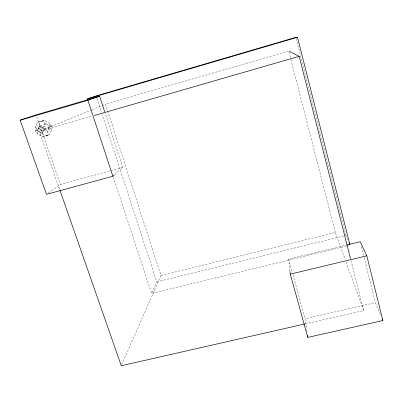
<?xml version="1.0" encoding="UTF-8"?>
<svg xmlns="http://www.w3.org/2000/svg" width="403" height="403" viewBox="0 0 403 403"><rect width="100%" height="100%" fill="white"/><g stroke="black" fill="none" stroke-linecap="round" stroke-linejoin="round"><path stroke-width="0.3" stroke-dasharray="2.02 1.51" d="M50.405 126.577L50.41 124.517M51.649 130.184L51.655 126.063L49.156 122.96L44.431 120.346L37.509 122.361L35.318 126.975L35.237 131.116L37.837 134.164L42.532 136.758L49.433 134.778L51.649 130.184L49.136 127.096L49.156 122.96M42.532 136.758L47.252 135.207L47.282 131.101L49.468 126.552L51.655 126.063M39.59 125.398L39.645 121.842L44.431 120.346M37.837 134.164L37.897 130.632M36.577 130.577L36.618 128.517M121.782 364.594L160.963 275.476L105.51 104.261L288.714 51M346.379 246.112L151.599 293.444L156.752 281.868L102.161 114.467M42.874 128.023L44.809 123.973L42.275 120.875M43.771 131.217L44.955 129.816M44.39 124.472L46.793 121.656M114.689 174.605L122.744 167.331L105.274 113.57M48.471 192.946L60.415 184.448L110.034 170.822M40.496 130.91L42.239 130.199M44.562 129.247L91.582 109.974M92.161 109.732L105.51 104.261M45.982 135.766L48.34 134.99M41.449 128.905L42.632 128.527M44.35 128.633L49.136 127.096M40.965 121.353L43.348 120.613M40.542 131.035L42.355 130.512M44.773 129.816L91.909 116.2M110.644 170.655L122.744 167.331M160.963 275.476L335.306 232.466L345.195 259.683M156.752 281.868L346.001 235.417L348.142 240.606M37.509 122.361L39.645 121.842M289.938 271.018L288.659 259.134L346.147 245.15M346.988 245.961L349.431 245.372M306.9 331.185L305.116 318.758L375.374 302.688L380.921 315.942M305.383 323.841L363.687 310.567L351.003 260.575M35.237 131.116L37.363 130.653M47.252 135.207L49.433 134.778M46.909 131.726L50.541 132.481M40.088 125.469L43.72 126.255L46.048 127.539M44.809 123.973L49.468 126.552M44.698 129.67L47.282 131.101M35.318 126.975L37.167 129.167M42.124 133.282L44.693 136.335M48.37 128.829L49.448 130.643M36.411 124.673L37.434 126.487M346.056 262.051L363.687 310.567M36.764 116.628L39.847 125.474M40.053 126.063L41.902 131.368M42.728 133.731L60.415 184.448M40.164 133.761L59.871 190.125M113.253 177.043L151.599 293.444M96.896 98.327L101.38 112.079M288.659 259.134L292.316 272.383M292.981 274.796L305.116 318.758M289.027 52.219L290.749 58.914M290.906 59.523L335.306 232.466M296.155 38.562L346.001 235.417M350.383 258.137L350.847 259.965M361.426 246.606L364.005 256.968M364.156 257.577L375.374 302.688M39.968 133.725L40.184 135.463M46.965 123.469L47.136 125.262"/><path stroke-width="0.6" d="M104.689 111.777L99.647 96.246L36.144 114.855L20.15 120.165L46.481 194.362L112.9 176.222L114.24 175.008M20.15 120.165L87.899 100.322L99.647 96.246M87.889 100.04L87.496 98.846L96.116 95.934L295.847 37.343L297.5 37.257L349.89 244.611M87.496 98.846L297.5 37.257M94.327 115.505L299.187 56.334L350.383 258.137M346.756 245.004L360.211 241.729L366.816 255.794L382.85 320.551L307.791 337.397L290.276 274.146L290.004 271.642M290.276 274.146L366.816 255.794M304.769 323.977L121.278 365.743L59.871 190.125M289.263 51.282L299.187 56.334M38.471 128.325L40.854 129.645M382.125 318.823L382.85 320.551M349.094 242.913L349.804 244.646M87.899 100.322L112.9 176.222M307.524 335.533L307.791 337.397M39.58 125.993L37.363 130.653L42.124 133.282L44.35 128.633L39.58 125.993"/></g></svg>
